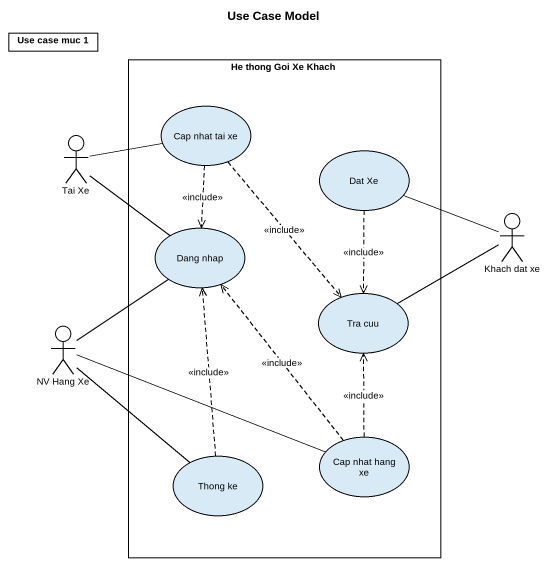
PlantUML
@startuml
title Use Case Model
rectangle "Use case muc 1" as Use_case_muc_1
rectangle "He thong Goi Xe Khach" as He_thong_Goi_Xe_Khach {
  usecase "Cap nhat tai xe" as Cap_nhat_tai_xe
  usecase "Dat Xe" as Dat_Xe
  usecase "Dang nhap" as Dang_nhap
  usecase "Tra cuu" as Tra_cuu
  usecase "Thong ke" as Thong_ke
  usecase "Cap nhat hang xe" as Cap_nhat_hang_xe
}
actor "Tai Xe" as Tai_Xe
actor "Khach dat xe" as Khach_dat_xe
actor "NV Hang Xe" as NV_Hang_Xe
Cap_nhat_tai_xe ..> Dang_nhap : <<include>>
Cap_nhat_tai_xe ..> Tra_cuu : <<include>>
Tai_Xe -right- Cap_nhat_tai_xe
Tai_Xe -- Dang_nhap
Dat_Xe -right- Khach_dat_xe
Dat_Xe ..> Tra_cuu : <<include>>
Khach_dat_xe -left- Tra_cuu
NV_Hang_Xe -up- Dang_nhap
NV_Hang_Xe -- Thong_ke
NV_Hang_Xe -right- Cap_nhat_hang_xe
Thong_ke .up.> Dang_nhap : <<include>>
Cap_nhat_hang_xe .up.> Dang_nhap : <<include>>
Cap_nhat_hang_xe .up.> Tra_cuu : <<include>>
@enduml
